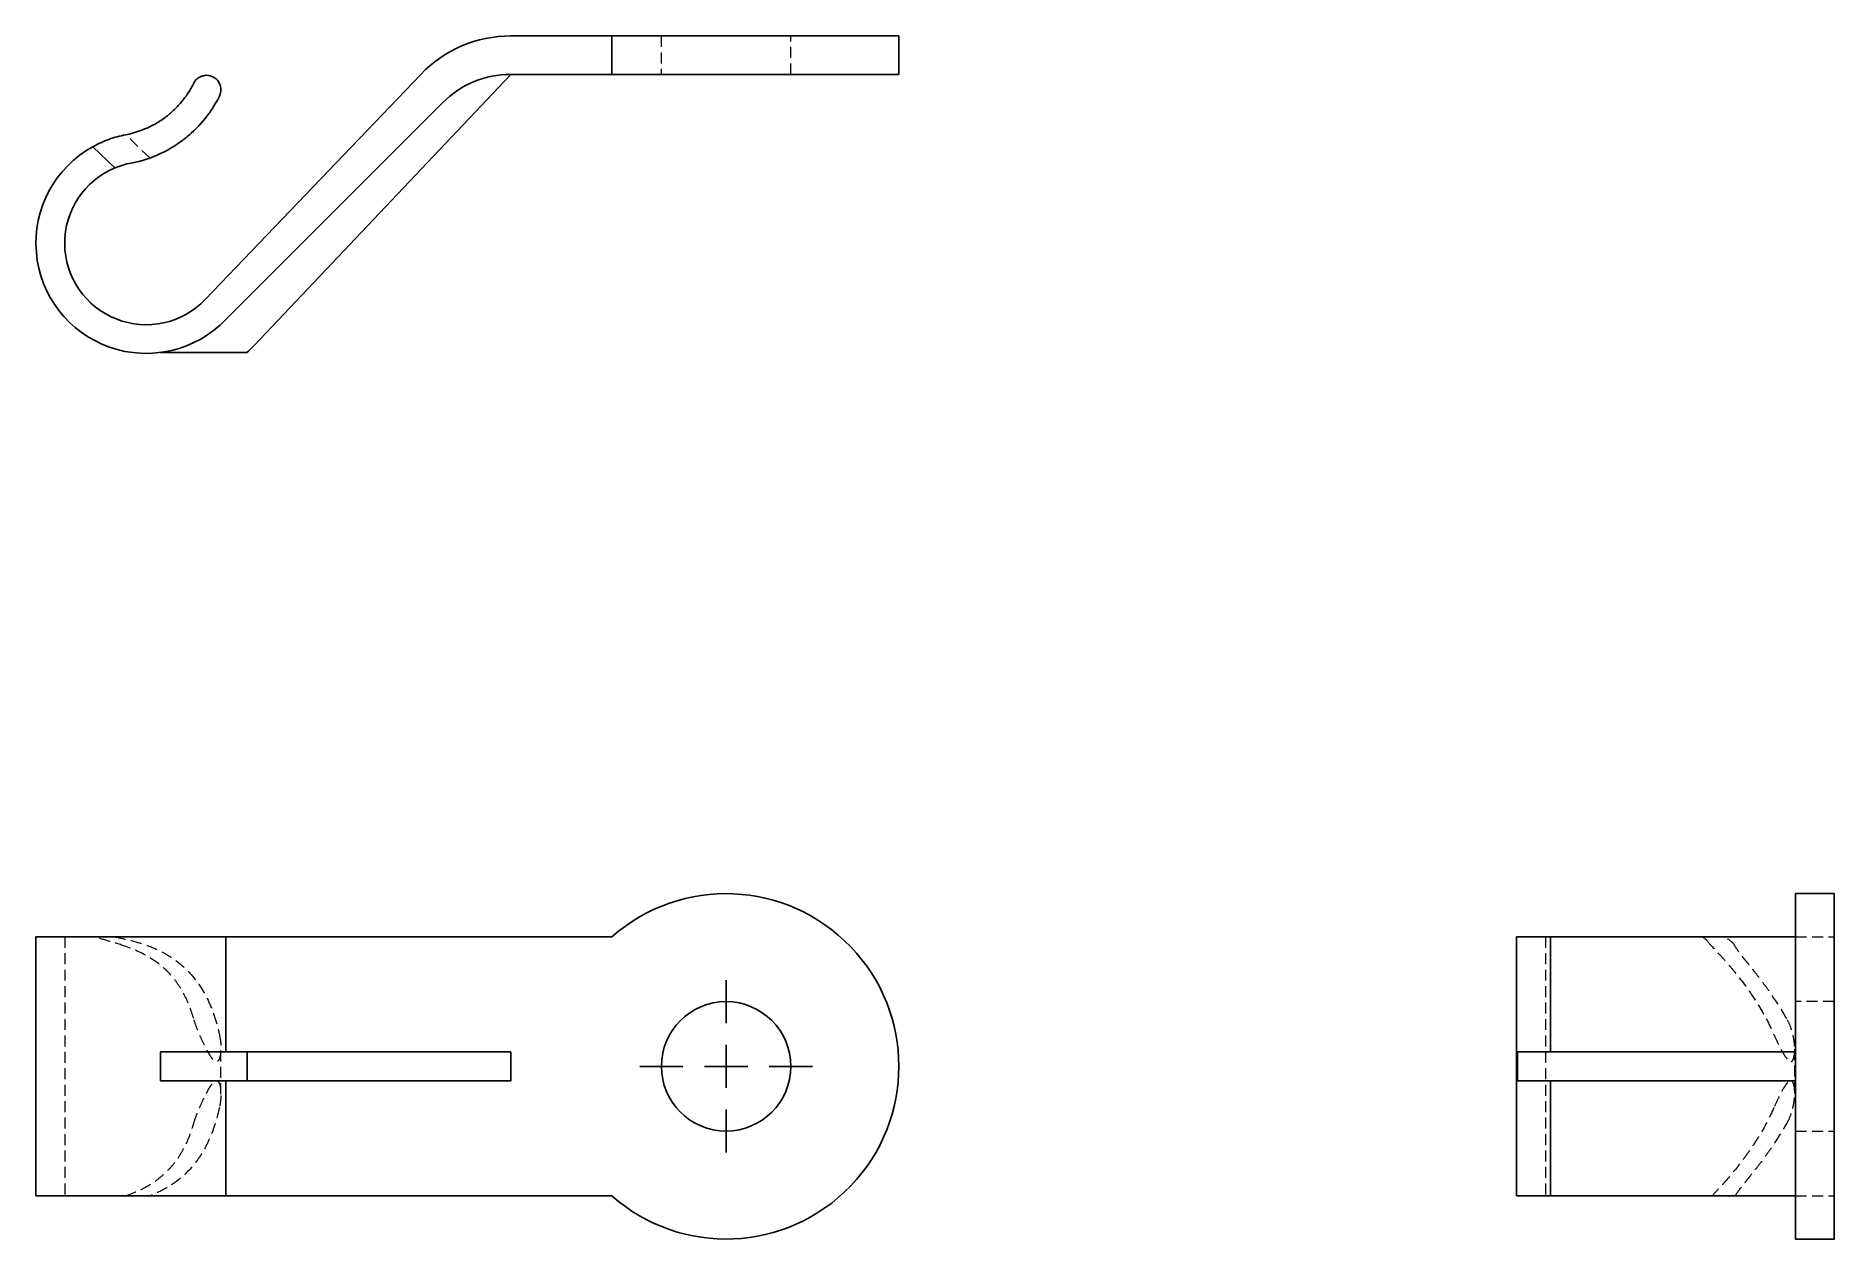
# Model space of a CAD drawing. Header units: millimetres. Extents: x 33 to 241, y 37 to 176.
import ezdxf

# ---------------------------------------------------------------- set-up
doc = ezdxf.new("R2010")
doc.units = ezdxf.units.MM
doc.linetypes.add('HIDDEN', pattern=[1.905, 1.27, -0.635])
doc.layers.add('10', color=7, linetype='Continuous')

# ---------------------------------------------------------------- blocks, each defined once
blk = doc.blocks.new('SW_CENTERMARKSYMBOL_0')
at = {"layer": '10', "color": 0}
for p, q in [((0, 5), (0, 10)), ((0, 0), (0, 2.5)), ((-5, 0), (-10, 0)), ((0, 0), (-2.5, 0)), ((0, 0), (0, -2.5)), ((0, 0), (2.5, 0)), ((5, 0), (10, 0)), ((0, -5), (0, -10))]:
    blk.add_line(p, q, dxfattribs=at)

msp = doc.modelspace()

# ---------------------------------------------------------------- linework, layer by layer
at = {"color": 7, "linetype": 'Continuous', "lineweight": 25}
for p, q in [((99.75, 176.4), (88.03, 176.4)), ((99.75, 171.95), (99.75, 176.4)), ((99.75, 176.4), (133, 176.4)), ((133, 171.95), (133, 176.4)), ((52.61, 145.85), (77.59, 171.94)), ((58.3, 140.54), (88.03, 171.95)), ((99.75, 171.95), (88.03, 171.95)), ((133, 171.95), (99.75, 171.95)), ((80.17, 168.7), (55.02, 143.54)), ((39.58, 163.56), (42.15, 161.11)), ((47.43, 139.71), (57.46, 139.71)), ((241.4, 77.01), (236.95, 77.01)), ((236.95, 36.99), (236.95, 77.01)), ((241.4, 77.01), (241.4, 36.99)), ((33, 72.01), (33, 41.99)), ((55.02, 72.01), (33, 72.01)), ((55.02, 72.01), (55.02, 58.67)), ((80.17, 72.01), (55.02, 72.01)), ((88.03, 72.01), (80.17, 72.01)), ((99.75, 72.01), (88.03, 72.01)), ((204.6, 72.01), (204.6, 41.99)), ((208.54, 72.01), (204.6, 72.01)), ((208.54, 72.01), (208.54, 58.67)), ((233.7, 72.01), (208.54, 72.01)), ((236.95, 72.01), (233.7, 72.01)), ((47.43, 58.67), (47.43, 55.33)), ((47.43, 58.67), (57.46, 58.67)), ((57.46, 58.67), (57.46, 55.33)), ((57.46, 58.67), (58.3, 58.67)), ((58.3, 58.67), (88.03, 58.67)), ((88.03, 58.67), (88.03, 55.33)), ((204.71, 58.67), (204.71, 55.33)), ((204.71, 58.67), (205.54, 58.67)), ((205.54, 58.67), (236.95, 58.67)), ((47.43, 55.33), (57.46, 55.33)), ((55.02, 55.33), (55.02, 41.99)), ((57.46, 55.33), (58.3, 55.33)), ((58.3, 55.33), (88.03, 55.33)), ((204.71, 55.33), (205.54, 55.33)), ((205.54, 55.33), (236.95, 55.33)), ((208.54, 55.33), (208.54, 41.99)), ((33, 41.99), (55.02, 41.99)), ((55.02, 41.99), (80.17, 41.99)), ((80.17, 41.99), (88.03, 41.99)), ((88.03, 41.99), (99.75, 41.99)), ((204.6, 41.99), (208.54, 41.99)), ((208.54, 41.99), (233.7, 41.99)), ((233.7, 41.99), (236.95, 41.99)), ((236.95, 36.99), (241.4, 36.99))]:
    msp.add_line(p, q, dxfattribs=at)
at = {"color": 7, "linetype": 'HIDDEN', "lineweight": 18}
for p, q in [((105.48, 176.4), (105.48, 171.95)), ((120.49, 171.95), (120.49, 176.4)), ((46.19, 162.26), (43.39, 164.95)), ((36.34, 72.01), (36.34, 41.99)), ((207.94, 72.01), (207.94, 41.99)), ((236.95, 72.01), (241.4, 72.01)), ((241.4, 64.5), (236.95, 64.5)), ((54.44, 53.77), (54.44, 59.13)), ((236.84, 53.91), (236.84, 58.98)), ((236.95, 49.5), (241.4, 49.5)), ((236.95, 41.99), (241.4, 41.99))]:
    msp.add_line(p, q, dxfattribs=at)
at = {"color": 7, "linetype": 'Continuous', "lineweight": 25}
msp.add_circle((112.99, 57), 7.5, dxfattribs=at)
for centre, radius, start, end in [((88.03, 161.95), 14.45, 90, 136.2429), ((88.03, 160.83), 11.12, 90, 135), ((45.78, 152.39), 12.78, 119.0375, 316.2429), ((45.78, 152.39), 9.45, 112.6524, 316.2429), ((45.78, 152.39), 17.23, 312.63, 316.573), ((112.99, 57), 20.01, 228.5904, 131.4096)]:
    msp.add_arc(centre, radius, start, end, dxfattribs=at)
for points, knots in [([(51.28, 170.92), (51.01, 170.37), (50.67, 169.8), (50.01, 168.92), (49.77, 168.63), (49.23, 168.04), (48.93, 167.75), (48.28, 167.18), (47.93, 166.91), (47.36, 166.53), (47.16, 166.4), (46.75, 166.16), (46.53, 166.04), (45.43, 165.49), (44.46, 165.15), (43.4, 164.95)], [0, 0, 0, 0, 0.25, 0.25, 0.375, 0.375, 0.5, 0.5, 0.625, 0.625, 0.6875, 0.6875, 0.75, 0.75, 1, 1, 1, 1]), ([(54.26, 169.43), (54.34, 169.6), (54.4, 169.77), (54.43, 170.04), (54.44, 170.13), (54.43, 170.32), (54.42, 170.42), (54.38, 170.63), (54.34, 170.74), (54.26, 170.92), (54.23, 170.98), (54.15, 171.11), (54.1, 171.19), (53.97, 171.34), (53.89, 171.41), (53.74, 171.54), (53.66, 171.59), (53.52, 171.66), (53.46, 171.69), (53.34, 171.74), (53.28, 171.76), (53.11, 171.81), (53.01, 171.83), (52.81, 171.84), (52.71, 171.84), (52.44, 171.82), (52.26, 171.77), (51.94, 171.63), (51.78, 171.53), (51.5, 171.27), (51.37, 171.11), (51.28, 170.92)], [0, 0, 0, 0, 0.125, 0.125, 0.1875, 0.1875, 0.25, 0.25, 0.3125, 0.3125, 0.34375, 0.34375, 0.375, 0.375, 0.40625, 0.40625, 0.4375, 0.4375, 0.46875, 0.46875, 0.5, 0.5, 0.5625, 0.5625, 0.625, 0.625, 0.75, 0.75, 0.875, 0.875, 1, 1, 1, 1]), ([(44.03, 161.67), (45.45, 161.94), (46.77, 162.41), (48.55, 163.33), (49.1, 163.67), (50.11, 164.37), (50.57, 164.75), (51.85, 165.9), (52.51, 166.67), (53.31, 167.78), (53.54, 168.14), (53.95, 168.82), (54.12, 169.14), (54.26, 169.43)], [0, 0, 0, 0, 0.25, 0.25, 0.375, 0.375, 0.5, 0.5, 0.75, 0.75, 0.875, 0.875, 1, 1, 1, 1]), ([(43.4, 164.95), (42.74, 164.82), (42.09, 164.65), (40.82, 164.19), (40.19, 163.9), (39.58, 163.56)], [0, 0, 0, 0, 0.5, 0.5, 1, 1, 1, 1])]:
    msp.add_open_spline(points, degree=3, knots=knots, dxfattribs=at)
msp.add_open_spline([(42.15, 161.11), (42.76, 161.36), (43.38, 161.55), (44.03, 161.67)], degree=3, dxfattribs=at)
at = {"color": 7, "linetype": 'HIDDEN', "lineweight": 18}
for points, knots in [([(43.4, 70.89), (42.74, 71.12), (42.09, 71.33), (40.82, 71.7), (40.19, 71.87), (39.58, 72.01)], [0, 0, 0, 0, 0.5, 0.5, 1, 1, 1, 1]), ([(51.28, 62.53), (51.01, 63.48), (50.67, 64.38), (50.01, 65.65), (49.77, 66.06), (49.23, 66.86), (48.93, 67.24), (48.28, 67.97), (47.93, 68.31), (47.36, 68.79), (47.16, 68.94), (46.75, 69.24), (46.53, 69.39), (45.43, 70.08), (44.46, 70.53), (43.4, 70.89)], [0, 0, 0, 0, 0.25, 0.25, 0.375, 0.375, 0.5, 0.5, 0.625, 0.625, 0.6875, 0.6875, 0.75, 0.75, 1, 1, 1, 1]), ([(44.03, 71.58), (45.45, 71.22), (46.77, 70.74), (48.55, 69.74), (49.1, 69.37), (50.11, 68.55), (50.57, 68.11), (51.85, 66.67), (52.51, 65.61), (53.31, 63.86), (53.54, 63.25), (53.95, 61.99), (54.12, 61.34), (54.26, 60.67)], [0, 0, 0, 0, 0.25, 0.25, 0.375, 0.375, 0.5, 0.5, 0.75, 0.75, 0.875, 0.875, 1, 1, 1, 1]), ([(226.67, 71.58), (226.94, 71.22), (227.41, 70.74), (228.33, 69.74), (228.67, 69.37), (229.37, 68.55), (229.75, 68.11), (230.9, 66.67), (231.67, 65.61), (232.78, 63.86), (233.14, 63.25), (233.82, 61.99), (234.14, 61.34), (234.43, 60.67)], [0, 0, 0, 0, 0.25, 0.25, 0.375, 0.375, 0.5, 0.5, 0.75, 0.75, 0.875, 0.875, 1, 1, 1, 1]), ([(229.95, 70.89), (229.82, 71.12), (229.65, 71.33), (229.19, 71.7), (228.9, 71.87), (228.56, 72.01)], [0, 0, 0, 0, 0.5, 0.5, 1, 1, 1, 1]), ([(235.92, 62.53), (235.37, 63.48), (234.8, 64.38), (233.92, 65.65), (233.63, 66.06), (233.04, 66.86), (232.75, 67.24), (232.18, 67.97), (231.91, 68.31), (231.53, 68.79), (231.4, 68.94), (231.16, 69.24), (231.04, 69.39), (230.49, 70.08), (230.15, 70.53), (229.95, 70.89)], [0, 0, 0, 0, 0.25, 0.25, 0.375, 0.375, 0.5, 0.5, 0.625, 0.625, 0.6875, 0.6875, 0.75, 0.75, 1, 1, 1, 1]), ([(54.26, 60.67), (54.34, 60.3), (54.4, 59.93), (54.43, 59.38), (54.44, 59.2), (54.43, 58.84), (54.42, 58.65), (54.38, 58.3), (54.34, 58.13), (54.26, 57.89), (54.23, 57.81), (54.15, 57.68), (54.1, 57.62), (53.97, 57.55), (53.89, 57.55), (53.74, 57.61), (53.66, 57.66), (53.52, 57.8), (53.46, 57.87), (53.34, 58.03), (53.28, 58.11), (53.11, 58.37), (53.01, 58.54), (52.81, 58.9), (52.71, 59.08), (52.44, 59.63), (52.26, 60), (51.94, 60.73), (51.78, 61.09), (51.5, 61.82), (51.37, 62.18), (51.28, 62.53)], [0, 0, 0, 0, 0.125, 0.125, 0.1875, 0.1875, 0.25, 0.25, 0.3125, 0.3125, 0.34375, 0.34375, 0.375, 0.375, 0.40625, 0.40625, 0.4375, 0.4375, 0.46875, 0.46875, 0.5, 0.5, 0.5625, 0.5625, 0.625, 0.625, 0.75, 0.75, 0.875, 0.875, 1, 1, 1, 1]), ([(234.43, 60.67), (234.6, 60.3), (234.77, 59.93), (235.04, 59.38), (235.13, 59.2), (235.32, 58.84), (235.42, 58.65), (235.63, 58.3), (235.74, 58.13), (235.92, 57.89), (235.98, 57.81), (236.11, 57.68), (236.19, 57.62), (236.34, 57.55), (236.41, 57.55), (236.54, 57.61), (236.59, 57.66), (236.66, 57.8), (236.69, 57.87), (236.74, 58.03), (236.76, 58.11), (236.81, 58.37), (236.83, 58.54), (236.84, 58.9), (236.84, 59.08), (236.82, 59.63), (236.77, 60), (236.63, 60.73), (236.53, 61.09), (236.27, 61.82), (236.11, 62.18), (235.92, 62.53)], [0, 0, 0, 0, 0.125, 0.125, 0.1875, 0.1875, 0.25, 0.25, 0.3125, 0.3125, 0.34375, 0.34375, 0.375, 0.375, 0.40625, 0.40625, 0.4375, 0.4375, 0.46875, 0.46875, 0.5, 0.5, 0.5625, 0.5625, 0.625, 0.625, 0.75, 0.75, 0.875, 0.875, 1, 1, 1, 1]), ([(51.28, 50.36), (51.37, 50.71), (51.5, 51.07), (51.78, 51.79), (51.94, 52.16), (52.27, 52.9), (52.44, 53.27), (52.72, 53.82), (52.82, 54), (53.02, 54.36), (53.12, 54.54), (53.29, 54.79), (53.35, 54.87), (53.47, 55.03), (53.54, 55.11), (53.68, 55.24), (53.75, 55.29), (53.91, 55.34), (53.98, 55.33), (54.11, 55.26), (54.16, 55.2), (54.24, 55.06), (54.27, 54.99), (54.35, 54.75), (54.38, 54.57), (54.44, 54.05), (54.45, 53.69), (54.4, 52.96), (54.34, 52.59), (54.26, 52.22)], [0, 0, 0, 0, 0.125, 0.125, 0.25, 0.25, 0.375, 0.375, 0.4375, 0.4375, 0.5, 0.5, 0.53125, 0.53125, 0.5625, 0.5625, 0.59375, 0.59375, 0.625, 0.625, 0.65625, 0.65625, 0.6875, 0.6875, 0.75, 0.75, 0.875, 0.875, 1, 1, 1, 1]), ([(235.92, 50.36), (236.11, 50.71), (236.27, 51.07), (236.53, 51.79), (236.63, 52.16), (236.77, 52.9), (236.82, 53.27), (236.84, 53.82), (236.84, 54), (236.83, 54.36), (236.81, 54.54), (236.76, 54.79), (236.74, 54.87), (236.69, 55.03), (236.66, 55.11), (236.58, 55.24), (236.53, 55.29), (236.4, 55.34), (236.32, 55.33), (236.17, 55.26), (236.1, 55.2), (235.97, 55.06), (235.91, 54.99), (235.73, 54.75), (235.62, 54.57), (235.31, 54.05), (235.13, 53.69), (234.77, 52.96), (234.6, 52.59), (234.43, 52.22)], [0, 0, 0, 0, 0.125, 0.125, 0.25, 0.25, 0.375, 0.375, 0.4375, 0.4375, 0.5, 0.5, 0.53125, 0.53125, 0.5625, 0.5625, 0.59375, 0.59375, 0.625, 0.625, 0.65625, 0.65625, 0.6875, 0.6875, 0.75, 0.75, 0.875, 0.875, 1, 1, 1, 1]), ([(54.26, 52.22), (54.01, 51.06), (53.68, 49.97), (53.04, 48.43), (52.81, 47.93), (52.41, 47.21), (52.27, 46.97), (51.97, 46.51), (51.81, 46.28), (50.99, 45.17), (50.22, 44.38), (49.08, 43.52), (48.84, 43.36), (48.35, 43.04), (48.09, 42.89), (47.32, 42.47), (46.77, 42.22), (46.19, 41.99)], [0, 0, 0, 0, 0.25, 0.25, 0.375, 0.375, 0.4375, 0.4375, 0.5, 0.5, 0.75, 0.75, 0.8125, 0.8125, 0.875, 0.875, 1, 1, 1, 1]), ([(234.43, 52.22), (233.92, 51.06), (233.34, 49.97), (232.4, 48.43), (232.08, 47.93), (231.59, 47.21), (231.42, 46.97), (231.09, 46.51), (230.92, 46.28), (230.08, 45.17), (229.42, 44.38), (228.67, 43.52), (228.52, 43.36), (228.23, 43.04), (228.09, 42.89), (227.7, 42.47), (227.47, 42.22), (227.26, 41.99)], [0, 0, 0, 0, 0.25, 0.25, 0.375, 0.375, 0.4375, 0.4375, 0.5, 0.5, 0.75, 0.75, 0.8125, 0.8125, 0.875, 0.875, 1, 1, 1, 1]), ([(43.4, 42), (44.46, 42.36), (45.43, 42.81), (46.53, 43.5), (46.75, 43.64), (47.16, 43.95), (47.36, 44.1), (47.93, 44.58), (48.28, 44.92), (48.94, 45.65), (49.24, 46.03), (49.78, 46.83), (50.02, 47.24), (50.67, 48.51), (51.01, 49.41), (51.28, 50.36)], [0, 0, 0, 0, 0.25, 0.25, 0.3125, 0.3125, 0.375, 0.375, 0.5, 0.5, 0.625, 0.625, 0.75, 0.75, 1, 1, 1, 1]), ([(229.95, 42), (230.15, 42.36), (230.49, 42.81), (231.04, 43.5), (231.16, 43.64), (231.4, 43.95), (231.53, 44.1), (231.91, 44.58), (232.19, 44.92), (232.75, 45.65), (233.05, 46.03), (233.63, 46.83), (233.93, 47.24), (234.8, 48.51), (235.37, 49.41), (235.92, 50.36)], [0, 0, 0, 0, 0.25, 0.25, 0.3125, 0.3125, 0.375, 0.375, 0.5, 0.5, 0.625, 0.625, 0.75, 0.75, 1, 1, 1, 1])]:
    msp.add_open_spline(points, degree=3, knots=knots, dxfattribs=at)
for points in [[(42.15, 72.01), (42.76, 71.88), (43.38, 71.74), (44.03, 71.58)], [(226.11, 72.01), (226.36, 71.88), (226.55, 71.74), (226.67, 71.58)], [(229.95, 41.99), (229.95, 41.99), (229.95, 41.99), (229.95, 42)]]:
    msp.add_open_spline(points, degree=3, dxfattribs=at)

# ---------------------------------------------------------------- block references
at = {"layer": '10'}
msp.add_blockref('SW_CENTERMARKSYMBOL_0', (112.99, 57), dxfattribs=at)

doc.saveas('drawing.dxf')
